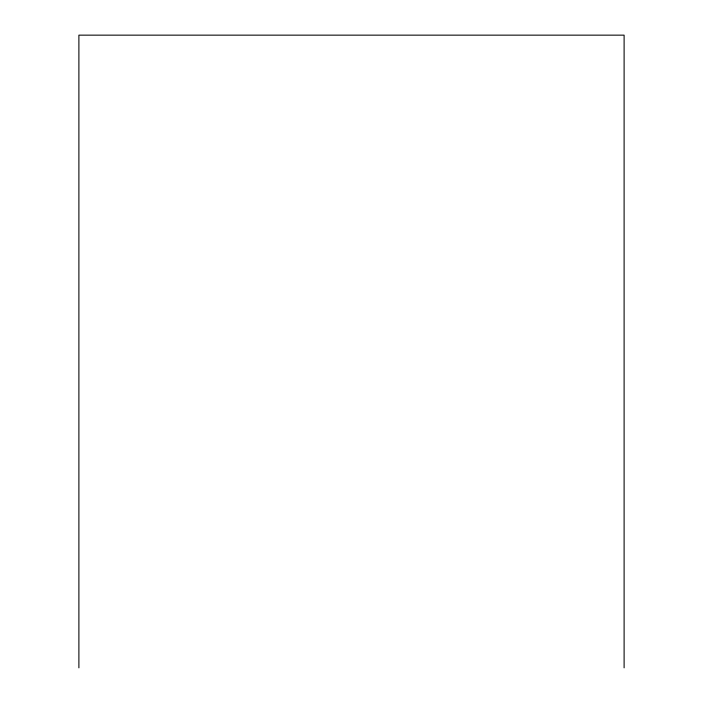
<?xml version="1.0" encoding="UTF-8"?>
<svg xmlns="http://www.w3.org/2000/svg" width="703" height="703" viewBox="0 0 703 703"><rect width="100%" height="100%" fill="white"/><g stroke="black" fill="none" stroke-linecap="round" stroke-linejoin="round"><path stroke-width="1.05" d="M624.106 667.85L624.106 35.15L78.894 35.15L78.894 667.85"/></g></svg>
